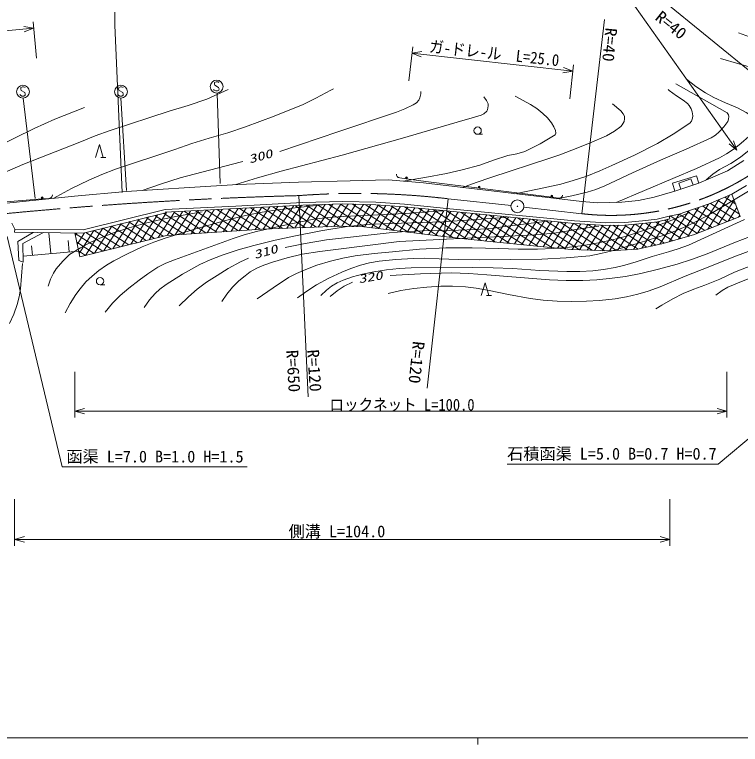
# Model space of a CAD drawing. Units: millimetres, scale not verified. Extents: x 40000 to 680000, y 20000 to 380000.
# Drawn here: x 96244 to 208698, y 204000 to 317008 of the extents above; entities that cross this region are included whole.
import ezdxf
from ezdxf.enums import TextEntityAlignment as Align

# ---------------------------------------------------------------- set-up
doc = ezdxf.new("R2010")
doc.units = ezdxf.units.MM
doc.header["$LTSCALE"] = 1000
doc.linetypes.add('CHAIN', pattern=[18.5, 12, -1.5, 3.5, -1.5])
for name, color, linetype, lineweight in [('M-BGD', 7, 'Continuous', 13), ('M-BGD-EXST', 7, 'Continuous', 13), ('M-BMK', 2, 'CHAIN', 13), ('M-BMK-SRVR', 3, 'Continuous', 13), ('M-STR-HTXT', 7, 'Continuous', 13), ('M-STR-STRC', 7, 'Continuous', 13), ('M-TTL-BAND', 7, 'Continuous', 13)]:
    doc.layers.add(name, color=color, linetype=linetype, lineweight=lineweight)
doc.styles.add('ＭＳ ゴシック', font='')
doc.styles.get('ＭＳ ゴシック').set_extended_font_data('MS Gothic')

msp = doc.modelspace()

# ---------------------------------------------------------------- linework, layer by layer
at = {"layer": 'M-BGD'}
for p, q in [((167987, 298471), (168737, 298471)), ((108784, 294876), (109384, 296876)), ((109384, 296876), (109984, 294876)), ((109584, 294876), (110384, 294876)), ((206701, 292837), (209254, 294417)), ((202262, 290921), (206701, 292837)), ((155399, 292253), (155408, 292312)), ((155405, 292151), (155399, 292253)), ((155448, 292024), (155405, 292151)), ((155497, 291937), (155448, 292024)), ((155568, 291866), (155497, 291937)), ((155678, 291790), (155568, 291866)), ((155775, 291757), (155678, 291790)), ((155933, 291735), (155775, 291757)), ((156924, 291597), (155933, 291735)), ((159964, 291175), (156924, 291597)), ((198160, 290906), (201888, 292048)), ((201037, 291565), (199141, 290927)), ((201356, 290617), (201037, 291565)), ((201888, 292048), (202262, 290921)), ((123350, 290211), (130830, 290710)), ((130830, 290710), (140248, 291042)), ((140248, 291042), (148226, 291264)), ((148226, 291264), (154131, 291430)), ((154131, 291430), (159616, 290932)), ((159616, 290932), (184104, 288051)), ((179474, 288725), (159964, 291175)), ((198553, 289675), (198160, 290906)), ((202262, 290921), (198553, 289675)), ((198553, 289675), (202262, 290921)), ((199141, 290927), (199460, 289980)), ((209625, 290560), (207376, 289219)), ((105511, 288882), (113544, 289602)), ((113544, 289602), (123350, 290211)), ((195331, 288732), (198553, 289675)), ((100539, 288472), (76215, 286445)), ((94541, 287774), (105511, 288882)), ((101536, 288555), (100539, 288472)), ((101695, 288568), (101536, 288555)), ((101831, 288620), (101695, 288568)), ((101926, 288688), (101831, 288620)), ((102017, 288796), (101926, 288688)), ((102069, 288901), (102017, 288796)), ((102099, 289024), (102069, 288901)), ((102092, 289103), (102099, 289024)), ((180467, 288601), (179474, 288725)), ((180625, 288581), (180467, 288601)), ((180769, 288603), (180625, 288581)), ((180876, 288650), (180769, 288603)), ((180988, 288737), (180876, 288650)), ((181060, 288829), (180988, 288737)), ((181114, 288943), (181060, 288829)), ((181124, 289022), (181114, 288943)), ((190345, 287942), (192929, 288216)), ((192929, 288216), (195331, 288732)), ((205384, 288353), (202048, 283144)), ((207028, 289067), (203637, 283771)), ((207376, 289219), (203869, 287696)), ((205157, 288255), (208546, 286084)), ((207721, 288295), (205226, 284399)), ((206262, 288735), (207964, 287644)), ((207367, 289214), (207381, 289205)), ((208668, 285757), (207376, 289219)), ((130535, 287362), (119549, 286818)), ((132111, 287044), (129818, 283463)), ((140865, 287905), (130535, 287362)), ((140881, 287506), (130555, 286962)), ((133340, 287109), (131057, 283544)), ((134569, 287174), (132297, 283625)), ((132813, 287081), (137787, 283896)), ((135798, 287238), (133536, 283707)), ((134527, 287171), (139537, 283963)), ((137026, 287303), (134771, 283782)), ((138255, 287368), (135989, 283828)), ((136240, 287262), (141288, 284029)), ((139484, 287432), (137206, 283874)), ((137954, 287352), (143038, 284096)), ((140713, 287497), (138423, 283920)), ((141926, 287536), (139640, 283967)), ((139667, 287442), (144789, 284162)), ((143136, 287571), (140857, 284013)), ((147087, 288087), (140865, 287905)), ((147088, 287687), (140881, 287506)), ((141398, 287521), (146539, 284229)), ((144346, 287607), (142074, 284059)), ((143172, 287573), (148453, 284191)), ((145556, 287642), (143291, 284105)), ((146766, 287677), (144508, 284152)), ((144946, 287624), (150382, 284143)), ((147946, 287666), (145725, 284198)), ((146720, 287676), (152655, 283875)), ((149116, 287639), (146932, 284228)), ((152221, 287966), (147087, 288087)), ((152203, 287566), (147088, 287687)), ((150286, 287611), (148101, 284199)), ((148613, 287651), (154938, 283601)), ((151456, 287584), (149270, 284171)), ((152614, 287538), (150438, 284140)), ((150538, 287605), (157239, 283315)), ((153751, 287460), (151541, 284008)), ((156597, 287265), (152203, 287566)), ((156631, 287664), (152221, 287966)), ((152484, 287547), (159540, 283029)), ((154889, 287382), (152644, 283876)), ((156026, 287304), (153747, 283745)), ((154561, 287405), (161842, 282742)), ((157153, 287209), (154850, 283612)), ((158268, 287096), (155949, 283475)), ((163147, 286601), (156597, 287265)), ((163187, 286999), (156631, 287664)), ((156640, 287261), (164120, 282471)), ((184104, 288051), (186606, 287881)), ((186606, 287881), (190345, 287942)), ((202231, 287139), (199092, 282237)), ((203749, 287655), (200543, 282648)), ((203869, 287696), (201423, 286865)), ((202857, 287352), (206614, 284946)), ((204051, 287775), (207761, 285399)), ((208158, 287123), (206815, 285026)), ((119549, 286818), (106864, 283677)), ((119669, 286333), (106922, 283176)), ((118391, 286016), (115687, 281794)), ((119785, 286340), (117098, 282143)), ((121018, 286411), (118509, 282492)), ((119292, 286239), (124203, 283095)), ((130555, 286962), (119569, 286419)), ((122251, 286482), (119902, 282813)), ((120891, 286403), (125886, 283205)), ((123485, 286553), (121141, 282894)), ((124718, 286625), (122381, 282975)), ((122591, 286502), (127568, 283315)), ((125951, 286696), (123620, 283056)), ((124292, 286600), (129250, 283426)), ((127184, 286767), (124860, 283138)), ((125993, 286699), (130932, 283536)), ((128417, 286839), (126099, 283219)), ((129650, 286910), (127339, 283300)), ((127694, 286797), (132614, 283646)), ((130882, 286980), (128578, 283382)), ((129395, 286895), (134296, 283757)), ((131100, 286991), (136037, 283830)), ((159383, 286983), (157049, 283338)), ((160498, 286870), (158149, 283202)), ((158843, 287038), (166331, 282243)), ((161613, 286757), (159249, 283065)), ((162728, 286644), (160349, 282928)), ((161046, 286814), (168541, 282015)), ((163845, 286533), (161449, 282791)), ((164963, 286424), (162549, 282655)), ((182968, 284668), (163147, 286601)), ((183000, 285066), (163187, 286999)), ((163248, 286592), (170750, 281788)), ((166080, 286315), (163649, 282519)), ((167198, 286206), (164763, 282404)), ((165436, 286378), (172959, 281561)), ((168315, 286097), (165877, 282290)), ((169433, 285988), (166991, 282175)), ((167624, 286165), (175168, 281334)), ((169811, 285951), (177359, 281118)), ((199208, 286127), (196208, 281441)), ((200718, 286630), (197642, 281827)), ((199208, 286127), (197679, 285791)), ((201423, 286865), (199208, 286127)), ((199208, 286127), (203173, 283588)), ((200428, 286533), (204320, 284041)), ((201646, 286941), (205467, 284494)), ((208596, 285952), (208404, 285653)), ((114157, 284968), (111454, 280747)), ((115568, 285317), (112865, 281096)), ((113943, 284915), (117945, 282353)), ((116980, 285667), (114276, 281445)), ((115280, 285246), (119282, 282684)), ((116618, 285577), (120839, 282874)), ((117955, 285908), (122521, 282984)), ((170551, 285879), (168105, 282060)), ((171668, 285770), (169219, 281945)), ((172786, 285661), (170333, 281830)), ((173904, 285552), (171447, 281716)), ((171999, 285738), (179536, 280912)), ((175021, 285443), (172561, 281602)), ((176139, 285334), (173676, 281487)), ((174187, 285524), (181713, 280705)), ((177256, 285225), (174790, 281373)), ((178374, 285116), (175904, 281258)), ((176374, 285311), (183755, 280585)), ((179492, 285007), (177022, 281150)), ((180609, 284898), (178142, 281044)), ((178562, 285098), (185728, 280509)), ((181727, 284789), (179261, 280938)), ((180750, 284884), (187701, 280433)), ((187833, 284764), (183000, 285066)), ((190793, 284825), (187833, 284764)), ((193511, 285066), (190793, 284825)), ((194796, 284799), (192133, 280642)), ((196092, 284969), (193444, 280835)), ((195806, 285308), (193511, 285066)), ((195878, 284913), (193546, 284668)), ((197514, 285336), (194826, 281138)), ((195587, 284883), (199527, 282360)), ((197679, 285791), (195806, 285308)), ((197779, 285404), (195878, 284913)), ((196958, 285192), (200813, 282724)), ((197679, 285791), (197779, 285404)), ((197827, 285824), (197715, 285650)), ((197827, 285824), (202025, 283135)), ((201420, 282896), (208668, 285757)), ((95798, 284731), (96260, 283798)), ((96260, 283798), (96255, 283298)), ((106864, 283677), (96260, 283798)), ((109923, 283920), (107221, 279699)), ((111335, 284269), (108632, 280049)), ((109931, 283922), (113932, 281360)), ((112746, 284618), (110043, 280398)), ((111269, 284253), (115269, 281691)), ((112606, 284584), (116607, 282022)), ((119768, 282804), (134547, 283773)), ((134547, 283773), (146684, 284234)), ((146684, 284234), (150422, 284142)), ((150422, 284142), (154668, 283635)), ((182845, 284680), (180381, 280832)), ((183984, 284604), (181500, 280725)), ((185125, 284533), (182625, 280628)), ((182938, 284671), (189495, 280471)), ((187824, 284364), (182968, 284668)), ((186267, 284461), (183784, 280584)), ((187409, 284390), (184943, 280539)), ((184994, 284541), (191180, 280580)), ((188590, 284380), (186102, 280495)), ((187049, 284413), (192843, 280703)), ((189793, 284404), (187261, 280450)), ((190814, 284425), (187824, 284364)), ((191005, 284442), (188420, 280405)), ((188944, 284387), (194224, 281006)), ((192264, 284554), (189656, 280482)), ((190741, 284424), (195605, 281309)), ((193546, 284668), (190814, 284425)), ((193523, 284666), (190895, 280562)), ((192376, 284564), (196955, 281632)), ((193994, 284715), (198241, 281996)), ((106922, 283176), (96255, 283298)), ((99103, 283265), (96740, 281881)), ((97515, 281540), (100710, 283247)), ((101861, 280001), (101560, 283237)), ((105601, 283191), (106339, 279481)), ((105615, 283123), (109919, 280367)), ((105893, 283188), (105671, 282842)), ((107101, 283221), (105952, 281427)), ((108512, 283570), (106234, 280012)), ((106339, 279481), (119768, 282804)), ((107257, 283259), (111257, 280698)), ((108594, 283590), (112594, 281029)), ((154668, 283635), (163574, 282527)), ((163574, 282527), (169393, 281927)), ((196529, 281512), (201420, 282896)), ((96740, 281881), (96910, 278951)), ((97590, 278667), (97515, 281540)), ((104725, 280267), (104561, 282030)), ((105885, 281763), (108582, 280036)), ((169393, 281927), (176131, 281235)), ((192744, 280681), (196529, 281512)), ((106156, 280400), (97566, 279602)), ((98998, 279735), (98860, 281220)), ((106156, 280402), (107244, 279705)), ((176131, 281235), (182453, 280635)), ((182453, 280635), (188453, 280404)), ((188453, 280404), (192744, 280681)), ((96910, 278951), (97590, 278667)), ((109480, 275164), (110230, 275164)), ((168538, 273487), (169138, 275487)), ((169138, 275487), (169738, 273487)), ((169338, 273487), (170138, 273487))]:
    msp.add_line(p, q, dxfattribs=at)
for points in [[(208405, 314164), (210096, 313548), (211999, 312971), (215159, 312007), (218265, 310939), (219120, 310418), (219868, 309835), (220445, 309275), (220931, 308617), (221072, 308181), (221107, 307574), (221021, 306966), (220766, 306190), (219600, 303618)], [(203376, 291402), (204451, 292306), (205435, 293010), (207189, 293971), (208710, 294944), (211150, 296876), (213504, 298896), (214332, 299768), (215213, 300857), (216496, 302809), (217711, 304993), (217638, 305279), (217402, 305602), (216977, 305935), (216258, 306333), (213783, 307505), (211281, 308557), (205615, 310203)], [(180239, 288505), (182598, 288946), (184972, 289501), (186308, 289919), (187675, 290467), (191966, 292518), (196337, 294486), (200316, 296160), (204186, 297926), (204833, 298360), (205425, 298879), (206114, 299614), (206737, 300461), (206877, 300825), (206924, 301236), (206877, 301486), (206665, 301795), (198701, 306296)], [(189445, 287927), (198235, 291638), (201916, 293201), (205448, 294824), (206566, 295459), (207722, 296246), (208835, 297101), (210023, 298147), (210462, 298588), (211025, 299382), (211166, 299764), (211206, 300344), (211085, 300731), (210905, 301005), (209598, 301854), (208259, 302583), (206403, 303332), (204592, 304186), (203290, 304912), (201776, 305885), (200325, 307017)], [(85170, 286972), (85946, 287901), (86911, 288862), (87708, 289447), (88572, 289944), (97515, 293800), (106335, 297258), (108749, 298223), (111056, 299038), (120192, 302067), (123129, 302954), (126013, 303933), (129354, 305394)], [(102242, 288552), (105065, 290058), (107766, 291387), (109781, 292272), (111867, 293077), (121075, 296105), (123718, 297027), (126410, 297853), (129289, 298699), (132015, 299611), (136481, 301302), (140932, 303103), (142933, 304062), (145228, 305286), (145645, 305514)], [(173737, 289270), (177270, 289963), (180854, 290774), (182805, 291317), (184893, 292013), (186943, 292814), (188802, 293650), (192279, 295261), (195839, 297024), (198263, 298496), (200850, 300210), (201100, 300522), (201285, 300952), (201329, 301350), (201244, 301965), (201084, 302413), (200776, 302929), (200487, 303250), (199854, 303734), (198787, 304415), (197671, 305258), (197499, 305394)], [(130515, 290689), (133867, 291739), (137524, 292774), (146990, 295218), (156329, 297874), (165678, 300618), (167008, 300945), (168524, 301432), (168931, 301651), (169394, 302047), (169533, 302268), (169639, 302862), (169593, 303170), (169345, 303712), (168932, 304252)], [(137321, 295821), (146491, 298885), (155434, 301885), (156724, 302406), (157995, 303029), (158516, 303366), (158892, 303771), (159049, 304120), (159161, 304718), (159193, 305093)], [(156472, 291217), (159827, 291770), (163173, 292424), (165610, 292963), (168320, 293677), (170459, 294474), (172657, 295174), (174041, 295425), (175313, 295796), (177649, 296977), (180009, 298378), (180089, 298658), (180046, 299047), (179802, 299649), (179430, 300266), (178821, 301005), (178105, 301703), (177170, 302448), (176163, 303103), (173801, 304372)], [(165616, 290226), (167737, 291033), (170016, 291786), (179150, 294778), (180715, 295294), (182573, 296030), (185328, 297088), (187958, 298242), (189182, 298956), (190168, 299662), (190393, 299923), (190681, 300473), (190759, 300870), (190716, 301258), (190557, 301624), (190180, 302119), (188890, 303170)], [(74099, 288207), (75625, 289164), (77334, 290110), (79335, 291030), (81245, 291796), (90359, 295214), (93317, 296498), (96228, 297874), (99279, 299376), (102502, 300841), (107050, 302629)], [(116016, 289756), (118841, 290766), (121875, 291737), (131193, 294161), (131600, 294265)], [(140073, 273137), (141530, 274197), (143010, 275144), (144954, 276178), (146966, 277126), (148340, 277691), (149859, 278200), (151215, 278553), (152730, 278826), (155319, 279086), (157989, 279248), (159813, 279281), (162011, 279206), (165034, 279064), (168322, 279017), (177917, 279118), (181711, 279338), (185391, 279661), (187087, 279990), (188833, 280438), (192725, 281539), (196720, 282783), (198557, 283461), (200582, 284328), (202379, 285211), (204162, 286205), (212371, 291109)], [(104083, 270838), (104838, 272249), (105717, 273658), (106382, 274552), (107308, 275603), (108238, 276497), (109322, 277386), (110468, 278192), (111614, 278878), (113746, 279982), (116031, 281047), (117827, 281780), (119715, 282436), (124304, 283835), (128924, 285138), (131565, 285783), (134310, 286343), (136947, 286765), (139726, 287104), (143915, 287549)], [(104733, 279856), (106444, 280894), (108067, 281761), (109713, 282490), (111589, 283194), (114002, 283990), (116502, 284704), (118948, 285293), (121497, 285803), (125303, 286444)], [(110272, 270927), (111436, 272306), (112594, 273501), (113966, 274659), (115567, 275870), (116892, 276870), (118443, 277889), (119699, 278501), (121003, 279024), (130115, 282358), (131801, 282902), (133733, 283410), (138108, 284418), (142607, 285338), (144794, 285570), (147193, 285718), (156778, 286193), (162518, 286621)], [(133852, 273005), (136287, 274723), (138671, 276276), (139914, 276915), (141387, 277547), (143094, 278183), (145169, 278840), (147115, 279305), (148989, 279644), (151964, 280028), (154810, 280296), (158965, 280662), (163079, 280915), (167122, 280911), (171277, 280805), (174275, 280679), (177275, 280661), (179674, 280764), (182199, 280976), (184383, 281254), (186721, 281658), (188869, 282137), (191186, 282765), (194781, 283963), (198497, 285314), (200860, 286400)], [(116338, 271678), (117153, 272829), (118018, 273845), (118755, 274508), (119724, 275215), (122278, 276804), (124919, 278311), (126561, 279049), (128430, 279768), (130896, 280591), (133287, 281278), (136593, 282072), (139765, 282733), (143693, 283503), (147788, 284192), (150376, 284450), (152974, 284607), (162599, 284898), (172228, 285592), (172395, 285604)], [(138155, 280941), (141245, 281556), (144588, 282112), (154271, 283203), (156861, 283430), (159401, 283550), (163602, 283573), (167783, 283707), (170374, 283936), (173034, 284273), (178761, 285030)], [(143700, 273491), (144557, 274336), (145349, 274961), (146212, 275463), (147132, 275874), (148620, 276396), (150165, 276824), (151923, 277199), (153844, 277494), (155832, 277704), (157695, 277794), (167198, 277824), (170398, 277798), (173457, 277674), (177609, 277402), (181813, 277229), (183814, 277228), (185812, 277328), (187512, 277516), (189287, 277824), (190815, 278193), (192534, 278722), (195004, 279540), (197532, 280266), (199068, 280712), (200676, 281303), (209355, 285289)], [(128363, 272563), (129139, 273732), (129996, 274808), (130999, 275785), (131949, 276571), (132759, 277161), (133756, 277743), (134856, 278217), (136189, 278666), (138497, 279342), (140780, 279891), (143546, 280327), (146422, 280677), (155840, 281877), (165285, 282344), (174862, 282787), (177735, 282959), (180619, 283246), (183174, 283738), (185700, 284113), (186770, 284234)], [(154454, 276622), (159128, 276880), (163918, 277036), (166637, 276937), (169431, 276733), (179097, 275915), (181696, 275823), (184297, 275837), (186463, 275944), (188854, 276173), (190893, 276469), (193248, 276928), (196011, 277579), (198908, 278367), (201097, 279066), (203537, 279962), (207948, 281756), (212262, 283396)], [(154113, 273817), (156064, 274261), (158111, 274612), (160101, 274817), (162282, 274932), (164086, 274955), (166084, 274864), (167763, 274660), (169533, 274338), (172756, 273651), (176102, 273051), (178133, 272797), (180328, 272637), (182452, 272579), (184851, 272624), (186892, 272748), (189289, 273004), (191068, 273297), (192820, 273697), (194398, 274176), (196272, 274868), (200154, 276494), (203952, 277977), (207702, 279500), (211714, 281013)], [(219960, 280789), (217858, 280135), (215845, 279611), (213851, 279155), (211539, 278506), (209645, 277853), (207786, 277106), (205497, 276053), (203179, 275098), (201478, 274507), (199839, 273830), (198235, 273008), (196509, 271997), (195585, 271430)], [(104733, 279856), (103713, 278833), (102662, 277624), (102252, 276959), (101833, 276052), (101426, 274959)], [(121732, 271900), (123165, 273300), (124539, 274501), (125987, 275565), (127611, 276630), (129316, 277689), (131243, 278747), (132459, 279293)], [(95441, 269183), (96106, 270641), (96652, 272117), (96948, 273281), (97157, 274540), (97492, 278475)], [(204902, 273572), (205863, 274296), (206752, 274818), (209115, 275778), (211626, 276686), (214385, 277354)], [(145119, 273366), (146219, 274242), (147325, 274968), (148620, 275559)]]:
    msp.add_lwpolyline(points, dxfattribs=at)
for centre, radius in [((167987, 299041), 570), ((156944, 291746), 150), ((156944, 291746), 90), ((156944, 291746), 30), ((168215, 290290), 150), ((168215, 290290), 90), ((168215, 290290), 30), ((100527, 288622), 150), ((100527, 288622), 90), ((100527, 288622), 30), ((179493, 288874), 150), ((179493, 288874), 90), ((179493, 288874), 30), ((109480, 275734), 570)]:
    msp.add_circle(centre, radius, dxfattribs=at)
at = {"layer": 'M-BGD-EXST'}
for p, q in [((127238, 306498), (127198, 306258)), ((127198, 306258), (127278, 306058)), ((127478, 306618), (127238, 306498)), ((127638, 306618), (127478, 306618)), ((127798, 306578), (127638, 306618)), ((127878, 306498), (127798, 306578)), ((97227, 305708), (97187, 305468)), ((97187, 305468), (97267, 305268)), ((97467, 305828), (97227, 305708)), ((97267, 305268), (97827, 304948)), ((97627, 305828), (97467, 305828)), ((97787, 305788), (97627, 305828)), ((97867, 305708), (97787, 305788)), ((112408, 305708), (112368, 305468)), ((112368, 305468), (112448, 305268)), ((112648, 305828), (112408, 305708)), ((112448, 305268), (113008, 304948)), ((112808, 305828), (112648, 305828)), ((112968, 305788), (112808, 305828)), ((113048, 305708), (112968, 305788)), ((127158, 305298), (127078, 305418)), ((127398, 305178), (127158, 305298)), ((127278, 306058), (127838, 305738)), ((127678, 305178), (127398, 305178)), ((127878, 305298), (127678, 305178)), ((127838, 305738), (127918, 305538)), ((127918, 305538), (127878, 305298)), ((97147, 304508), (97067, 304628)), ((97387, 304388), (97147, 304508)), ((97667, 304388), (97387, 304388)), ((97561, 304087), (99438, 288543)), ((97867, 304508), (97667, 304388)), ((97827, 304948), (97907, 304748)), ((97907, 304748), (97867, 304508)), ((112328, 304508), (112248, 304628)), ((112568, 304388), (112328, 304508)), ((112848, 304388), (112568, 304388)), ((112720, 304135), (113587, 289794)), ((113048, 304508), (112848, 304388)), ((113008, 304948), (113088, 304748)), ((113088, 304748), (113048, 304508)), ((127639, 304857), (128072, 290853))]:
    msp.add_line(p, q, dxfattribs=at)
for centre in [(127558, 305858), (97547, 305068), (112728, 305068)]:
    msp.add_circle(centre, 1000, dxfattribs=at)
at = {"layer": 'M-BMK'}
for p, q in [((163419, 288488), (173157, 287430)), ((175145, 287208), (184108, 286179))]:
    msp.add_line(p, q, dxfattribs=at)
for centre, radius, start, end in [((188688, 325916), 40000, 263.42534, 320.62068), ((149313, 169320), 120000, 83.24919, 94.32565), ((157419, -360795), 650000, 91.51251, 97.22827)]:
    msp.add_arc(centre, radius, start, end, dxfattribs=at)
at = {"layer": 'M-BMK-SRVR'}
for radius in [1000, 40]:
    msp.add_circle((174151, 287322), radius, dxfattribs=at)
at = {"layer": 'M-STR-HTXT'}
for p, q in [((208147, 296018), (189936, 321751)), ((219607, 300538), (196321, 319538)), ((99102, 315901), (99634, 310283)), ((184108, 286179), (187654, 316255)), ((73352, 312457), (99196, 314906)), ((97663, 315183), (99196, 314906)), ((99196, 314906), (97742, 314346)), ((157332, 306739), (157923, 312024)), ((157812, 311030), (159349, 311281)), ((159256, 310446), (157812, 311030)), ((157812, 311030), (182727, 308243)), ((181283, 308827), (182727, 308243)), ((182838, 309237), (182247, 303952)), ((182727, 308243), (181190, 307992)), ((207624, 297485), (208147, 296018)), ((208147, 296018), (206938, 296999)), ((140262, 288978), (141745, 257800)), ((163419, 288488), (160141, 259140)), ((95083, 282653), (103611, 246957)), ((232721, 270385), (205251, 247399)), ((105601, 261698), (105601, 254607)), ((206602, 254607), (206602, 261698)), ((105601, 255607), (107101, 256027)), ((107101, 255187), (105601, 255607)), ((105601, 255607), (206602, 255607)), ((205102, 256027), (206602, 255607)), ((206602, 255607), (205102, 255187)), ((103611, 246957), (132295, 246957)), ((205251, 247399), (172568, 247399)), ((96255, 241961), (96255, 234748)), ((197779, 234748), (197779, 241961)), ((96255, 235748), (97755, 236168)), ((97755, 235328), (96255, 235748)), ((96255, 235748), (197779, 235748)), ((196279, 236168), (197779, 235748)), ((197779, 235748), (196279, 235328))]:
    msp.add_line(p, q, dxfattribs=at)
at = {"layer": 'M-STR-STRC'}
for p, q in [((111764, 317375), (111764, 315375)), ((111764, 315375), (112891, 289441))]:
    msp.add_line(p, q, dxfattribs=at)
at = {"layer": 'M-TTL-BAND'}
for p, q in [((40000, 205000), (579000, 205000)), ((168000, 205000), (168000, 204000))]:
    msp.add_line(p, q, dxfattribs=at)

# ---------------------------------------------------------------- texts
at = {"layer": 'M-BGD', "style": 'ＭＳ ゴシック', "oblique": 15, "width": 1.4}
for s, rotation, p in [('300', 15.1, (132792, 293566)), ('310', 15.6, (133609, 278778)), ('320', 9.4, (149692, 275015))]:
    msp.add_text(s, height=1320, rotation=rotation, dxfattribs=at).set_placement(p, align=Align.BOTTOM_LEFT)
at = {"layer": 'M-STR-HTXT', "style": 'ＭＳ ゴシック'}
for s, rotation, width, p in [('R=40', 321.4, 1.05, (195002, 315881)), ('R=40', 264.5, 1.05, (187246, 315088)), ('ガ-ドレ-ル\u3000L=25.0', 353.7, 0.9, (160348, 310673)), ('R=120', 263.9, 1.05, (157427, 266561)), ('R=650', 273.3, 1.05, (137791, 265002)), ('R=120', 273.7, 1.05, (141025, 265057))]:
    msp.add_text(s, height=1833, rotation=rotation, dxfattribs=dict(at, width=width)).set_placement(p, align=Align.BOTTOM_LEFT)
at = {"layer": 'M-STR-HTXT', "style": 'ＭＳ ゴシック', "width": 0.9}
msp.add_text('ロックネット L=100.0', height=1833, dxfattribs=at).set_placement((145034, 255133), align=Align.BOTTOM_LEFT)
at = {"layer": 'M-STR-HTXT', "style": 'ＭＳ ゴシック'}
for s, p in [('函渠 L=7.0 B=1.0 H=1.5', (104278, 247105)), ('石積函渠 L=5.0 B=0.7 H=0.7', (172568, 247548)), ('側溝 L=104.0', (138699, 235518))]:
    msp.add_text(s, height=1833, dxfattribs=at).set_placement(p, align=Align.BOTTOM_LEFT)

doc.saveas('drawing.dxf')
